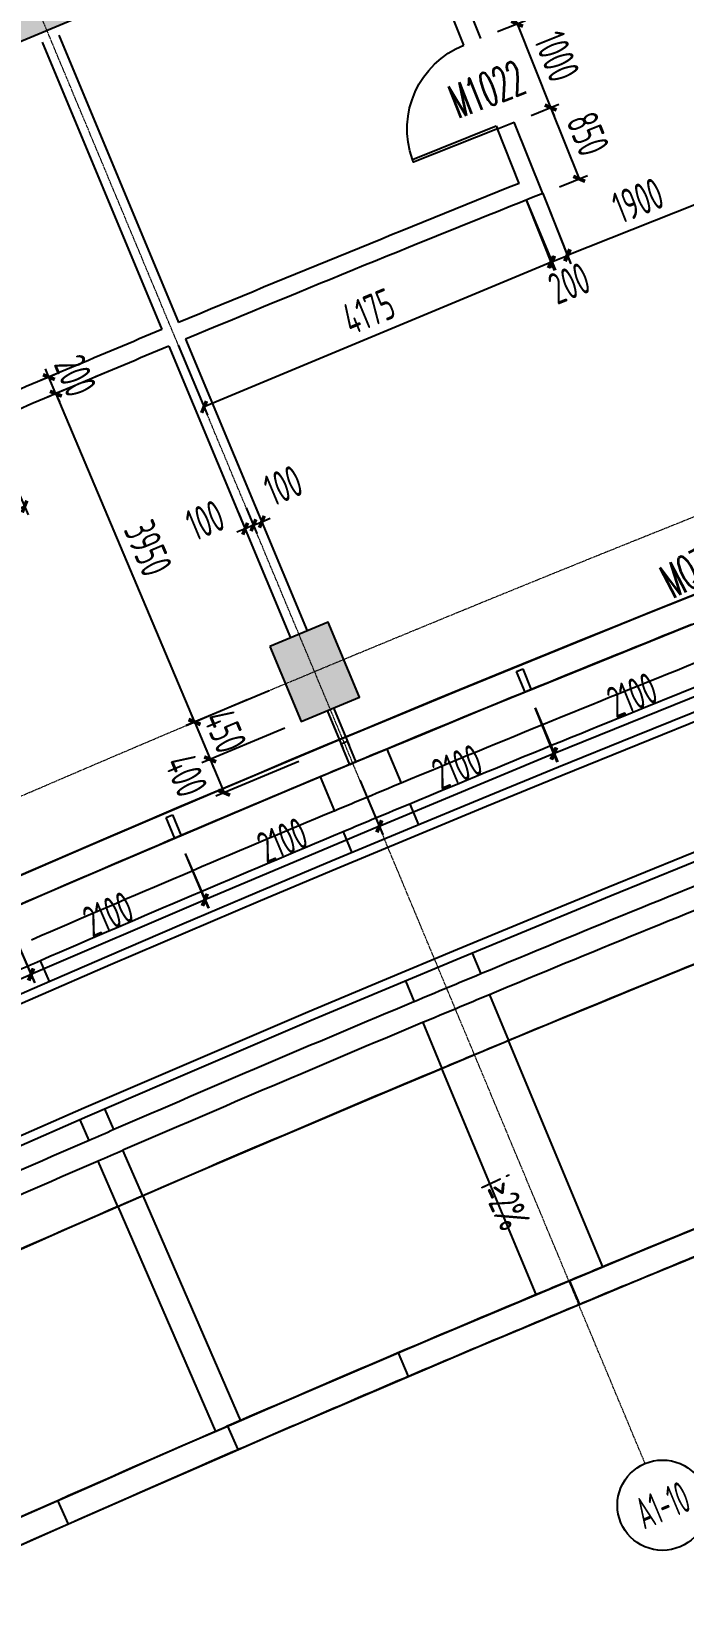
# Model space of a CAD drawing. Header units: millimetres. Extents: x 0 to 12110233, y -6694180 to 0.
# Drawn here: x 11662542 to 11669760, y -6433617 to -6416127 of the extents above; entities that cross this region are included whole.
import ezdxf
from ezdxf.enums import TextEntityAlignment as Align

# ---------------------------------------------------------------- set-up
doc = ezdxf.new("R2010")
doc.units = ezdxf.units.MM
doc.header["$LTSCALE"] = 10
doc.linetypes.add('A1-RG-AXIS-3~4F$0$CENTER', pattern=[50.8, 31.75, -6.35, 6.35, -6.35])
for name, color, linetype in [('A1-RD-3F$0$A-DIMS-1：100', 1, 'Continuous'), ('A1-RD-3F$0$A-GLAZ', 140, 'Continuous'), ('A1-RD-3F$0$A-louban', 5, 'Continuous'), ('A1-RG-AXIS-3~4F$0$A-COLU-HATH', 8, 'Continuous'), ('A1-RG-AXIS-3~4F$0$A-COLUMN', 7, 'Continuous'), ('A1-RG-AXIS-3~4F$0$A-SYMB-NAME', 13, 'Continuous'), ('A1-RG-AXIS-3~4F$0$A2-RG-AXIS-150$0$A-DIMS-100', 1, 'Continuous'), ('A1-RI-F3$0$A-DIMS-1：100', 1, 'Continuous'), ('A1-RI-F3$0$A-DOOR', 32, 'Continuous'), ('A1-RI-F3$0$A-STRS-HRAL', 3, 'Continuous'), ('A1-RI-F3$0$A-SYMB-NAME', 4, 'Continuous'), ('A1-RI-F3$0$A-SYMB-STRS', 1, 'Continuous'), ('A1-RI-F3$0$A-TEXT1', 4, 'Continuous'), ('A1-RI-F3$0$A-WALL', 7, 'Continuous'), ('A1-RI-F3$0$A1-RI-F3$0$A-DETL-PEN1', 245, 'Continuous'), ('A1-RI-F3$0$A1-RI-F3$0$A-DETL-PEN2', 233, 'Continuous'), ('A1-RI-F3$0$Crescent canopy$0$A-DETL-PEN1', 245, 'Continuous'), ('A1-RI-F3$0$Crescent canopy$0$A-DETL-PEN2', 233, 'Continuous'), ('A1-RI-F3$0$N-SYMB-DOOR', 13, 'Continuous'), ('A1-RI-F3$0$N-SYMB-DOOR1', 13, 'Continuous'), ('A1-RI-F3$0$N-SYMB-DOOR2', 13, 'Continuous')]:
    doc.layers.add(name, color=color, linetype=linetype)
doc.layers.add('A1-RG-AXIS-3~4F$0$A-GRID', color=1, linetype='A1-RG-AXIS-3~4F$0$CENTER', lineweight=9)
doc.layers.add('A1-RI-F3$0$A-HOLE', color=2, linetype='Continuous', lineweight=5)
doc.styles.add('A1-RD-3F$0$XD2008', font='xd-hzs.shx', dxfattribs={"width": 0.7, "bigfont": 'xd-hztxt.shx'})
doc.styles.add('A1-RG-AXIS-3~4F$0$A1-RG-AXIS$0$XD2008', font='xd-hzs.shx', dxfattribs={"width": 0.7, "bigfont": 'xd-hztxt.shx'})
doc.styles.add('A1-RG-AXIS-3~4F$0$A2-RG-AXIS-150$0$XD2008', font='romans.shx', dxfattribs={"width": 0.7})
doc.styles.add('A1-RI-F3$0$ECADI', font='gbeitc.shx', dxfattribs={"width": 0.7, "bigfont": 'gbcbig.shx'})
doc.styles.add('A1-RI-F3$0$ECADI-SYM', font='simplex.shx', dxfattribs={"width": 0.7, "bigfont": 'hztxt.shx'})
doc.styles.add('A1-RI-F3$0$XD2008', font='xd-hzs.shx', dxfattribs={"width": 0.7, "bigfont": 'xd-hztxt.shx'})
doc.dimstyles.new('A1-RD-3F$0$XD100$0', dxfattribs={"dimscale": 100, "dimtxt": 3.5, "dimasz": 1, "dimexe": 1, "dimexo": 2, "dimgap": 1, "dimtad": 1, "dimdec": 0, "dimdsep": 46, "dimtxsty": 'A1-RD-3F$0$XD2008', "dimblk1": 'A1-RD-3F$0$_ArchTick', "dimblk2": 'A1-RD-3F$0$_ArchTick', "dimsah": 1, "dimcen": 2.5, "dimclrd": 1, "dimclre": 1, "dimclrt": 4, "dimaunit": 1, "dimadec": 0, "dimazin": 0, "dimtfac": 1, "dimtdec": 0, "dimtix": 1, "dimtmove": 2, "dimatfit": 3, "dimfxl": 0, "dimtolj": 1, "dimtzin": 0, "dimarcsym": 0})
doc.dimstyles.new('A1-RG-AXIS-3~4F$0$A2-RG-AXIS-150$0$XD100', dxfattribs={"dimscale": 100, "dimtxt": 5.5, "dimasz": 1.5, "dimexe": 1, "dimexo": 2, "dimgap": 0.5, "dimtad": 1, "dimdec": 0, "dimdsep": 46, "dimtxsty": 'A1-RG-AXIS-3~4F$0$A2-RG-AXIS-150$0$XD2008', "dimblk": 'A1-RG-AXIS-3~4F$0$A2-RG-AXIS-150$0$_ArchTick', "dimcen": 2.5, "dimclrt": 4, "dimaunit": 1, "dimadec": 3, "dimazin": 0, "dimtfac": 1, "dimtdec": 0, "dimtix": 1, "dimtmove": 0, "dimatfit": 3, "dimfxl": 0, "dimtolj": 1, "dimtzin": 0, "dimarcsym": 0})
doc.dimstyles.new('A1-RI-F3$0$XD100$0', dxfattribs={"dimscale": 100, "dimtxt": 3.5, "dimasz": 2, "dimexe": 1, "dimexo": 2, "dimgap": 1, "dimtad": 1, "dimdec": 0, "dimdsep": 46, "dimtxsty": 'A1-RI-F3$0$XD2008', "dimblk1": 'A1-RI-F3$0$_ArchTick', "dimblk2": 'A1-RI-F3$0$_ArchTick', "dimsah": 1, "dimcen": 2.5, "dimclrd": 1, "dimclre": 1, "dimclrt": 4, "dimaunit": 1, "dimadec": 0, "dimazin": 0, "dimtfac": 1, "dimtdec": 0, "dimtix": 1, "dimtmove": 2, "dimatfit": 3, "dimfxl": 0, "dimtolj": 1, "dimtzin": 0, "dimarcsym": 0})

# ---------------------------------------------------------------- blocks, each defined once
blk = doc.blocks.new('A1-RD-3F$0$_ArchTick')
at = {"color": 0, "linetype": 'ByBlock', "const_width": 0.4}
blk.add_lwpolyline([(-0.5, -0.5), (0.5, 0.5)], dxfattribs=at)
blk = doc.blocks.new('*D626')
at = {"layer": 'A1-RD-3F$0$A-DIMS-1：100', "color": 1, "linetype": 'ByBlock', "lineweight": -2}
for p, q in [((11670063, -6422830), (11670306, -6423431)), ((11670268, -6423338), (11668322, -6424126)), ((11668116, -6423617), (11668359, -6424219))]:
    blk.add_line(p, q, dxfattribs=at)
at = {"layer": 'A1-RD-3F$0$A-DIMS-1：100', "color": 1, "linetype": 'ByBlock', "lineweight": -2, "xscale": 100, "yscale": 100, "zscale": 100}
for p, rotation in [((11670268, -6423338), 22.03060813110911), ((11668322, -6424126), 202.0306081311091)]:
    blk.add_blockref('A1-RD-3F$0$_ArchTick', p, dxfattribs=dict(at, rotation=rotation))
at = {"layer": 'A1-RD-3F$0$A-DIMS-1：100', "color": 4, "linetype": 'ByBlock', "insert": (11669192, -6423477), "char_height": 350, "attachment_point": 5, "rotation": 22.0306, "style": 'A1-RD-3F$0$XD2008'}
blk.add_mtext('\\A1;2100', dxfattribs=at)
blk = doc.blocks.new('*D627')
at = {"layer": 'A1-RD-3F$0$A-DIMS-1：100', "color": 1, "linetype": 'ByBlock', "lineweight": -2}
for p, q in [((11668118, -6423617), (11668368, -6424215)), ((11668329, -6424123), (11666391, -6424931)), ((11666180, -6424425), (11666430, -6425024))]:
    blk.add_line(p, q, dxfattribs=at)
at = {"layer": 'A1-RD-3F$0$A-DIMS-1：100', "color": 1, "linetype": 'ByBlock', "lineweight": -2, "xscale": 100, "yscale": 100, "zscale": 100}
for p, rotation in [((11668329, -6424123), 22.64786815170565), ((11666391, -6424931), 202.6478681517056)]:
    blk.add_blockref('A1-RD-3F$0$_ArchTick', p, dxfattribs=dict(at, rotation=rotation))
at = {"layer": 'A1-RD-3F$0$A-DIMS-1：100', "color": 4, "linetype": 'ByBlock', "insert": (11667254, -6424273), "char_height": 350, "attachment_point": 5, "rotation": 22.6479, "style": 'A1-RD-3F$0$XD2008'}
blk.add_mtext('\\A1;2100', dxfattribs=at)
blk = doc.blocks.new('*D628')
at = {"layer": 'A1-RD-3F$0$A-DIMS-1：100', "color": 1, "linetype": 'ByBlock', "lineweight": -2}
for p, q in [((11666178, -6424418), (11666432, -6425023)), ((11666394, -6424930), (11664459, -6425746)), ((11664243, -6425234), (11664497, -6425838))]:
    blk.add_line(p, q, dxfattribs=at)
at = {"layer": 'A1-RD-3F$0$A-DIMS-1：100', "color": 1, "linetype": 'ByBlock', "lineweight": -2, "xscale": 100, "yscale": 100, "zscale": 100}
for p, rotation in [((11666394, -6424930), 22.85530007704234), ((11664459, -6425746), 202.8553000770423)]:
    blk.add_blockref('A1-RD-3F$0$_ArchTick', p, dxfattribs=dict(at, rotation=rotation))
at = {"layer": 'A1-RD-3F$0$A-DIMS-1：100', "color": 4, "linetype": 'ByBlock', "insert": (11665319, -6425085), "char_height": 350, "attachment_point": 5, "rotation": 22.8553, "style": 'A1-RD-3F$0$XD2008'}
blk.add_mtext('\\A1;2100', dxfattribs=at)
blk = doc.blocks.new('*D629')
at = {"layer": 'A1-RD-3F$0$A-DIMS-1：100', "color": 1, "linetype": 'ByBlock', "lineweight": -2}
for p, q in [((11664244, -6425233), (11664503, -6425836)), ((11664463, -6425744), (11662534, -6426573)), ((11662315, -6426062), (11662574, -6426665))]:
    blk.add_line(p, q, dxfattribs=at)
at = {"layer": 'A1-RD-3F$0$A-DIMS-1：100', "color": 1, "linetype": 'ByBlock', "lineweight": -2, "xscale": 100, "yscale": 100, "zscale": 100}
for p, rotation in [((11664463, -6425744), 23.2646039055425), ((11662534, -6426573), 203.2646039055425)]:
    blk.add_blockref('A1-RD-3F$0$_ArchTick', p, dxfattribs=dict(at, rotation=rotation))
at = {"layer": 'A1-RD-3F$0$A-DIMS-1：100', "color": 4, "linetype": 'ByBlock', "insert": (11663390, -6425906), "char_height": 350, "attachment_point": 5, "rotation": 23.2646, "style": 'A1-RD-3F$0$XD2008'}
blk.add_mtext('\\A1;2100', dxfattribs=at)
blk = doc.blocks.new('*D630')
at = {"layer": 'A1-RD-3F$0$A-DIMS-1：100', "color": 1, "linetype": 'ByBlock', "lineweight": -2}
for p, q in [((11662316, -6426062), (11662579, -6426663)), ((11662539, -6426571), (11660616, -6427414)), ((11660393, -6426905), (11660656, -6427506))]:
    blk.add_line(p, q, dxfattribs=at)
at = {"layer": 'A1-RD-3F$0$A-DIMS-1：100', "color": 1, "linetype": 'ByBlock', "lineweight": -2, "xscale": 100, "yscale": 100, "zscale": 100}
for p, rotation in [((11662539, -6426571), 23.67625480903238), ((11660616, -6427414), 203.6762548090324)]:
    blk.add_blockref('A1-RD-3F$0$_ArchTick', p, dxfattribs=dict(at, rotation=rotation))
at = {"layer": 'A1-RD-3F$0$A-DIMS-1：100', "color": 4, "linetype": 'ByBlock', "insert": (11661467, -6426741), "char_height": 350, "attachment_point": 5, "rotation": 23.6763, "style": 'A1-RD-3F$0$XD2008'}
blk.add_mtext('\\A1;2100', dxfattribs=at)
blk = doc.blocks.new('A1-RD-3F$0$chuangkuang')
at = {"linetype": 'ByBlock'}
for p, q in [((11593433, -6456040), (11593631, -6455887)), ((11593677, -6455946), (11593479, -6456099)), ((11593631, -6455887), (11593677, -6455946)), ((11593479, -6456099), (11593433, -6456040))]:
    blk.add_line(p, q, dxfattribs=at)
blk = doc.blocks.new('A1-RI-F3$0$A-X-D2-60$0$d1000')
at = {"layer": 'A1-RI-F3$0$A-DOOR'}
blk.add_lwpolyline([(1257258, 175907), (1257258, 175942), (1256258, 175942), (1256258, 175907)], close=True, dxfattribs=at)
blk.add_arc((1257258, 175942), 1000, 182.0058, 269.9549, dxfattribs=at)
blk = doc.blocks.new('A1-RI-F3$0$_ArchTick')
at = {"color": 0, "linetype": 'ByBlock', "const_width": 0.4}
blk.add_lwpolyline([(-0.5, -0.5), (0.5, 0.5)], dxfattribs=at)
blk = doc.blocks.new('*D266')
at = {"layer": 'A1-RI-F3$0$A-DIMS-1：100', "color": 1, "linetype": 'ByBlock', "lineweight": -2}
for p, q in [((11665172, -6423429), (11664254, -6423812)), ((11664346, -6423773), (11664308, -6423681)), ((11664346, -6423773), (11664519, -6424188)), ((11665345, -6423844), (11664427, -6424227)), ((11664519, -6424188), (11664558, -6424281))]:
    blk.add_line(p, q, dxfattribs=at)
at = {"layer": 'A1-RI-F3$0$A-DIMS-1：100', "color": 1, "linetype": 'ByBlock', "lineweight": -2, "xscale": 100, "yscale": 100, "zscale": 100}
for p, rotation in [((11664346, -6423773), 292.6478714468427), ((11664519, -6424188), 112.6478714468427)]:
    blk.add_blockref('A1-RI-F3$0$_ArchTick', p, dxfattribs=dict(at, rotation=rotation))
at = {"layer": 'A1-RI-F3$0$A-DIMS-1：100', "color": 4, "linetype": 'ByBlock', "insert": (11664686, -6423875), "char_height": 350, "attachment_point": 5, "rotation": 292.6479, "style": 'A1-RI-F3$0$XD2008'}
blk.add_mtext('\\A1;450', dxfattribs=at)
blk = doc.blocks.new('*D267')
at = {"layer": 'A1-RI-F3$0$A-DIMS-1：100', "color": 1, "linetype": 'ByBlock', "lineweight": -2}
for p, q in [((11665345, -6423844), (11664428, -6424228)), ((11664520, -6424190), (11664674, -6424559)), ((11665500, -6424214), (11664582, -6424598))]:
    blk.add_line(p, q, dxfattribs=at)
at = {"layer": 'A1-RI-F3$0$A-DIMS-1：100', "color": 1, "linetype": 'ByBlock', "lineweight": -2, "xscale": 100, "yscale": 100, "zscale": 100}
for p, rotation in [((11664520, -6424190), 112.7157299540214), ((11664674, -6424559), 292.7157299540214)]:
    blk.add_blockref('A1-RI-F3$0$_ArchTick', p, dxfattribs=dict(at, rotation=rotation))
at = {"layer": 'A1-RI-F3$0$A-DIMS-1：100', "color": 4, "linetype": 'ByBlock', "insert": (11664255, -6424365), "char_height": 350, "attachment_point": 5, "rotation": 292.7157, "style": 'A1-RI-F3$0$XD2008'}
blk.add_mtext('\\A1;400', dxfattribs=at)
blk = doc.blocks.new('*D274')
at = {"layer": 'A1-RI-F3$0$A-DIMS-1：100', "color": 1, "linetype": 'ByBlock', "lineweight": -2}
for p, q in [((11663395, -6419891), (11662719, -6420177)), ((11662811, -6420138), (11664347, -6423777)), ((11664931, -6423531), (11664255, -6423816))]:
    blk.add_line(p, q, dxfattribs=at)
at = {"layer": 'A1-RI-F3$0$A-DIMS-1：100', "color": 1, "linetype": 'ByBlock', "lineweight": -2, "xscale": 100, "yscale": 100, "zscale": 100}
for p, rotation in [((11662811, -6420138), 112.8845345966942), ((11664347, -6423777), 292.8845345966942)]:
    blk.add_blockref('A1-RI-F3$0$_ArchTick', p, dxfattribs=dict(at, rotation=rotation))
at = {"layer": 'A1-RI-F3$0$A-DIMS-1：100', "color": 4, "linetype": 'ByBlock', "insert": (11663833, -6421850), "char_height": 350, "attachment_point": 5, "rotation": 292.8845, "style": 'A1-RI-F3$0$XD2008'}
blk.add_mtext('\\A1;3950', dxfattribs=at)
blk = doc.blocks.new('*D275')
at = {"layer": 'A1-RI-F3$0$A-DIMS-1：100', "color": 1, "linetype": 'ByBlock', "lineweight": -2}
for p, q in [((11663133, -6419785), (11662642, -6419993)), ((11662734, -6419954), (11662695, -6419862)), ((11663210, -6419969), (11662719, -6420177)), ((11662812, -6420138), (11662734, -6419954)), ((11662812, -6420138), (11662850, -6420230))]:
    blk.add_line(p, q, dxfattribs=at)
at = {"layer": 'A1-RI-F3$0$A-DIMS-1：100', "color": 1, "linetype": 'ByBlock', "lineweight": -2, "xscale": 100, "yscale": 100, "zscale": 100}
for p, rotation in [((11662734, -6419954), 292.9230462904589), ((11662812, -6420138), 112.9230462904589)]:
    blk.add_blockref('A1-RI-F3$0$_ArchTick', p, dxfattribs=dict(at, rotation=rotation))
at = {"layer": 'A1-RI-F3$0$A-DIMS-1：100', "color": 4, "linetype": 'ByBlock', "insert": (11663026, -6419939), "char_height": 350, "attachment_point": 5, "rotation": 292.923, "style": 'A1-RI-F3$0$XD2008'}
blk.add_mtext('\\A1;200', dxfattribs=at)
blk = doc.blocks.new('*D302')
at = {"layer": 'A1-RI-F3$0$A-DIMS-1：100', "color": 1, "linetype": 'ByBlock', "lineweight": -2}
for p, q in [((11662141, -6420640), (11662503, -6421480)), ((11662464, -6421388), (11660719, -6422141)), ((11660396, -6421393), (11660759, -6422233))]:
    blk.add_line(p, q, dxfattribs=at)
at = {"layer": 'A1-RI-F3$0$A-DIMS-1：100', "color": 1, "linetype": 'ByBlock', "lineweight": -2, "xscale": 100, "yscale": 100, "zscale": 100}
for p, rotation in [((11662464, -6421388), 23.34085193550621), ((11660719, -6422141), 203.3408519355062)]:
    blk.add_blockref('A1-RI-F3$0$_ArchTick', p, dxfattribs=dict(at, rotation=rotation))
at = {"layer": 'A1-RI-F3$0$A-DIMS-1：100', "color": 4, "linetype": 'ByBlock', "insert": (11661483, -6421512), "char_height": 350, "attachment_point": 5, "rotation": 23.3409, "style": 'A1-RI-F3$0$XD2008'}
blk.add_mtext('\\A1;1900', dxfattribs=at)
blk = doc.blocks.new('*D309')
at = {"layer": 'A1-RI-F3$0$A-DIMS-1：100', "color": 1, "linetype": 'ByBlock', "lineweight": -2}
for p, q in [((11670043, -6417405), (11670277, -6417995)), ((11668474, -6418602), (11670240, -6417902)), ((11668277, -6418105), (11668511, -6418695))]:
    blk.add_line(p, q, dxfattribs=at)
at = {"layer": 'A1-RI-F3$0$A-DIMS-1：100', "color": 1, "linetype": 'ByBlock', "lineweight": -2, "xscale": 100, "yscale": 100, "zscale": 100}
for p, rotation in [((11670240, -6417902), 21.62297107910788), ((11668474, -6418602), 201.6229710791079)]:
    blk.add_blockref('A1-RI-F3$0$_ArchTick', p, dxfattribs=dict(at, rotation=rotation))
at = {"layer": 'A1-RI-F3$0$A-DIMS-1：100', "color": 4, "linetype": 'ByBlock', "insert": (11669256, -6417997), "char_height": 350, "attachment_point": 5, "rotation": 21.623, "style": 'A1-RI-F3$0$XD2008'}
blk.add_mtext('\\A1;1900', dxfattribs=at)
blk = doc.blocks.new('*D310')
at = {"layer": 'A1-RI-F3$0$A-DIMS-1：100', "color": 1, "linetype": 'ByBlock', "lineweight": -2}
for p, q in [((11668017, -6417993), (11668330, -6418774)), ((11668203, -6417919), (11668515, -6418699)), ((11668293, -6418681), (11668478, -6418606))]:
    blk.add_line(p, q, dxfattribs=at)
at = {"layer": 'A1-RI-F3$0$A-DIMS-1：100', "color": 1, "linetype": 'ByBlock', "lineweight": -2, "xscale": 100, "yscale": 100, "zscale": 100}
for p, rotation in [((11668293, -6418681), 201.8251589464894), ((11668478, -6418606), 21.8251589464894)]:
    blk.add_blockref('A1-RI-F3$0$_ArchTick', p, dxfattribs=dict(at, rotation=rotation))
at = {"layer": 'A1-RI-F3$0$A-DIMS-1：100', "color": 4, "linetype": 'ByBlock', "insert": (11668495, -6418915), "char_height": 350, "attachment_point": 5, "rotation": 21.8252, "style": 'A1-RI-F3$0$XD2008'}
blk.add_mtext('\\A1;200', dxfattribs=at)
blk = doc.blocks.new('*D315')
at = {"layer": 'A1-RI-F3$0$A-DIMS-1：100', "color": 1, "linetype": 'ByBlock', "lineweight": -2}
for p, q in [((11665011, -6421365), (11665130, -6421649)), ((11664919, -6421403), (11665038, -6421688)), ((11664999, -6421595), (11665092, -6421557)), ((11665092, -6421557), (11665184, -6421518)), ((11664999, -6421595), (11664907, -6421634))]:
    blk.add_line(p, q, dxfattribs=at)
at = {"layer": 'A1-RI-F3$0$A-DIMS-1：100', "color": 1, "linetype": 'ByBlock', "lineweight": -2, "xscale": 100, "yscale": 100, "zscale": 100}
for p, rotation in [((11664999, -6421595), 22.64786814693418), ((11665092, -6421557), 202.6478681469341)]:
    blk.add_blockref('A1-RI-F3$0$_ArchTick', p, dxfattribs=dict(at, rotation=rotation))
at = {"layer": 'A1-RI-F3$0$A-DIMS-1：100', "color": 4, "linetype": 'ByBlock', "insert": (11665328, -6421155), "char_height": 350, "attachment_point": 5, "rotation": 22.6479, "style": 'A1-RI-F3$0$XD2008'}
blk.add_mtext('\\A1;100', dxfattribs=at)
blk = doc.blocks.new('*D316')
at = {"layer": 'A1-RI-F3$0$A-DIMS-1：100', "color": 1, "linetype": 'ByBlock', "lineweight": -2}
for p, q in [((11664834, -6421459), (11664945, -6421726)), ((11664926, -6421420), (11665038, -6421688)), ((11664999, -6421595), (11665092, -6421557)), ((11664907, -6421634), (11664815, -6421672)), ((11664999, -6421595), (11664907, -6421634))]:
    blk.add_line(p, q, dxfattribs=at)
at = {"layer": 'A1-RI-F3$0$A-DIMS-1：100', "color": 1, "linetype": 'ByBlock', "lineweight": -2, "xscale": 100, "yscale": 100, "zscale": 100}
for p, rotation in [((11664907, -6421634), 22.64786814611665), ((11664999, -6421595), 202.6478681461167)]:
    blk.add_blockref('A1-RI-F3$0$_ArchTick', p, dxfattribs=dict(at, rotation=rotation))
at = {"layer": 'A1-RI-F3$0$A-DIMS-1：100', "color": 4, "linetype": 'ByBlock', "insert": (11664463, -6421540), "char_height": 350, "attachment_point": 5, "rotation": 22.6479, "style": 'A1-RI-F3$0$XD2008'}
blk.add_mtext('\\A1;100', dxfattribs=at)
blk = doc.blocks.new('*D318')
at = {"layer": 'A1-RI-F3$0$A-DIMS-1：100', "color": 1, "linetype": 'ByBlock', "lineweight": -2}
for p, q in [((11670230, -6413093), (11669646, -6413318)), ((11669739, -6413282), (11671015, -6416595)), ((11671507, -6416406), (11670922, -6416631))]:
    blk.add_line(p, q, dxfattribs=at)
at = {"layer": 'A1-RI-F3$0$A-DIMS-1：100', "color": 1, "linetype": 'ByBlock', "lineweight": -2, "xscale": 100, "yscale": 100, "zscale": 100}
for p, rotation in [((11669739, -6413282), 111.0690063712773), ((11671015, -6416595), 291.0690063712773)]:
    blk.add_blockref('A1-RI-F3$0$_ArchTick', p, dxfattribs=dict(at, rotation=rotation))
at = {"layer": 'A1-RI-F3$0$A-DIMS-1：100', "color": 4, "linetype": 'ByBlock', "insert": (11670634, -6414840), "char_height": 350, "attachment_point": 5, "rotation": 291.069, "style": 'A1-RI-F3$0$XD2008'}
blk.add_mtext('\\A1;3550', dxfattribs=at)
blk = doc.blocks.new('*D320')
at = {"layer": 'A1-RI-F3$0$A-DIMS-1：100', "color": 1, "linetype": 'ByBlock', "lineweight": -2}
for p, q in [((11667918, -6416040), (11667881, -6415947)), ((11667701, -6416127), (11668011, -6416003)), ((11667918, -6416040), (11668290, -6416968)), ((11668073, -6417055), (11668382, -6416931)), ((11668290, -6416968), (11668327, -6417061))]:
    blk.add_line(p, q, dxfattribs=at)
at = {"layer": 'A1-RI-F3$0$A-DIMS-1：100', "color": 1, "linetype": 'ByBlock', "lineweight": -2, "xscale": 100, "yscale": 100, "zscale": 100}
for p, rotation in [((11667918, -6416040), 291.8251589461732), ((11668290, -6416968), 111.8251589461732)]:
    blk.add_blockref('A1-RI-F3$0$_ArchTick', p, dxfattribs=dict(at, rotation=rotation))
at = {"layer": 'A1-RI-F3$0$A-DIMS-1：100', "color": 4, "linetype": 'ByBlock', "insert": (11668359, -6416402), "char_height": 350, "attachment_point": 5, "rotation": 291.8252, "style": 'A1-RI-F3$0$XD2008'}
blk.add_mtext('\\A1;1000', dxfattribs=at)
blk = doc.blocks.new('*D321')
at = {"layer": 'A1-RI-F3$0$A-DIMS-1：100', "color": 1, "linetype": 'ByBlock', "lineweight": -2}
for p, q in [((11668073, -6417055), (11668382, -6416931)), ((11668290, -6416968), (11668606, -6417758)), ((11668389, -6417845), (11668699, -6417721))]:
    blk.add_line(p, q, dxfattribs=at)
at = {"layer": 'A1-RI-F3$0$A-DIMS-1：100', "color": 1, "linetype": 'ByBlock', "lineweight": -2, "xscale": 100, "yscale": 100, "zscale": 100}
for p, rotation in [((11668290, -6416968), 111.8251589459912), ((11668606, -6417758), 291.8251589459912)]:
    blk.add_blockref('A1-RI-F3$0$_ArchTick', p, dxfattribs=dict(at, rotation=rotation))
at = {"layer": 'A1-RI-F3$0$A-DIMS-1：100', "color": 4, "linetype": 'ByBlock', "insert": (11668703, -6417261), "char_height": 350, "attachment_point": 5, "rotation": 291.8252, "style": 'A1-RI-F3$0$XD2008'}
blk.add_mtext('\\A1;850', dxfattribs=at)
blk = doc.blocks.new('*D322')
at = {"layer": 'A1-RI-F3$0$A-DIMS-1：100', "color": 1, "linetype": 'ByBlock', "lineweight": -2}
for p, q in [((11668020, -6417992), (11668344, -6418769)), ((11668306, -6418677), (11664452, -6420285)), ((11664167, -6419600), (11664491, -6420377))]:
    blk.add_line(p, q, dxfattribs=at)
at = {"layer": 'A1-RI-F3$0$A-DIMS-1：100', "color": 1, "linetype": 'ByBlock', "lineweight": -2, "xscale": 100, "yscale": 100, "zscale": 100}
for p, rotation in [((11668306, -6418677), 22.64786815172411), ((11664452, -6420285), 202.6478681517241)]:
    blk.add_blockref('A1-RI-F3$0$_ArchTick', p, dxfattribs=dict(at, rotation=rotation))
at = {"layer": 'A1-RI-F3$0$A-DIMS-1：100', "color": 4, "linetype": 'ByBlock', "insert": (11666273, -6419227), "char_height": 350, "attachment_point": 5, "rotation": 22.6479, "style": 'A1-RI-F3$0$XD2008'}
blk.add_mtext('\\A1;4175', dxfattribs=at)
blk = doc.blocks.new('A1-RI-F3$0$mc')
at = {"layer": 'A1-RI-F3$0$N-SYMB-DOOR', "style": 'A1-RI-F3$0$ECADI-SYM', "width": 0.7}
for tag, p in [('门窗主编号1', (56, -311)), ('门窗主编号2', (668, -311))]:
    blk.add_attdef(tag, p, '', height=180, dxfattribs=at)
at = {"layer": 'A1-RI-F3$0$N-SYMB-DOOR', "style": 'A1-RI-F3$0$ECADI-SYM', "width": 0.7, "flags": 1}
for tag, p in [('洞口尺寸(宽X高)', (56, -717)), ('备注', (57, -921))]:
    blk.add_attdef(tag, p, '', height=180, dxfattribs=at)
at = {"layer": 'A1-RI-F3$0$N-SYMB-DOOR1', "style": 'A1-RI-F3$0$ECADI-SYM', "width": 0.7}
blk.add_attdef('门窗辅编号1', (56, -516), '', height=180, dxfattribs=at)
at = {"layer": 'A1-RI-F3$0$N-SYMB-DOOR2', "style": 'A1-RI-F3$0$ECADI-SYM', "width": 0.7}
blk.add_attdef('门窗辅编号2', (312, -516), '', height=180, dxfattribs=at)
blk = doc.blocks.new('A1-RG-AXIS-3~4F$0$A2-RG-AXIS-150$0$_ArchTick')
at = {"color": 0, "linetype": 'ByBlock', "const_width": 0.4}
blk.add_lwpolyline([(-0.5, -0.5), (0.5, 0.5)], dxfattribs=at)
blk = doc.blocks.new('*D711')
at = {"layer": 'A1-RG-AXIS-3~4F$0$A2-RG-AXIS-150$0$A-DIMS-100', "color": 0, "lineweight": -2, "ltscale": 3}
for p, q in [((11670910, -6387267), (11670916, -6387284)), ((11580897, -6435951), (11580908, -6435965))]:
    blk.add_line(p, q, dxfattribs=at)
blk.add_arc((11778732, -6694179), 325182, 109.35703, 127.45663, dxfattribs=at)
at = {"layer": 'A1-RG-AXIS-3~4F$0$A2-RG-AXIS-150$0$A-DIMS-100', "color": 0, "lineweight": -2, "ltscale": 3, "xscale": 150, "yscale": 150, "zscale": 150}
for p, rotation in [((11670949, -6387378), 19.35703132825471), ((11580969, -6436044), 217.4566338573137)]:
    blk.add_blockref('A1-RG-AXIS-3~4F$0$A2-RG-AXIS-150$0$_ArchTick', p, dxfattribs=dict(at, rotation=rotation))
at = {"layer": 'A1-RG-AXIS-3~4F$0$A2-RG-AXIS-150$0$A-DIMS-100', "color": 4, "ltscale": 3, "insert": (11623903, -6407911), "char_height": 375, "attachment_point": 5, "rotation": 28.4068, "style": 'A1-RG-AXIS-3~4F$0$A2-RG-AXIS-150$0$XD2008'}
blk.add_mtext('\\A1;18°5\'59"', dxfattribs=at)
blk = doc.blocks.new('A1-RG-AXIS-3~4F$0$colu')
at = {"layer": 'A1-RG-AXIS-3~4F$0$A-COLU-HATH', "linetype": 'ByBlock'}
h = blk.add_hatch(color=256, dxfattribs=at)
h.paths.add_polyline_path([(11645506, -6407138), (11645842, -6407864), (11645388, -6408074), (11645053, -6407348)])
h.paths.add_polyline_path([(11672567, -6404095), (11672841, -6404846), (11673311, -6404675), (11673037, -6403924)])
h.paths.add_polyline_path([(11669749, -6396288), (11670092, -6397229), (11670562, -6397058), (11670219, -6396117)])
h.paths.add_polyline_path([(11648218, -6414201), (11648554, -6414927), (11649008, -6414718), (11648672, -6413991)])
h.paths.add_polyline_path([(11630302, -6423285), (11630693, -6423983), (11631129, -6423739), (11630739, -6423040)])
h.paths.add_polyline_path([(11626248, -6416039), (11626639, -6416737), (11627075, -6416493), (11626684, -6415795)])
h.paths.add_polyline_path([(11604911, -6438704), (11605417, -6439448), (11605996, -6439055), (11605490, -6438311)])
h.paths.add_polyline_path([(11612319, -6433818), (11612802, -6434577), (11613393, -6434200), (11612909, -6433442)])
h.paths.add_polyline_path([(11678236, -6409178), (11678568, -6410121), (11679228, -6409889), (11678897, -6408946)])
h.paths.add_polyline_path([(11591264, -6433839), (11591159, -6433557), (11590222, -6433908), (11590400, -6434382)])
h.paths.add_polyline_path([(11582706, -6437301), (11582516, -6436795), (11581580, -6437146), (11581700, -6437471)])
h.paths.add_polyline_path([(11606395, -6455924), (11606921, -6456654), (11607489, -6456244), (11606962, -6455514)])
h.paths.add_polyline_path([(11613307, -6451074), (11613812, -6451818), (11614392, -6451425), (11613886, -6450680)])
h.paths.add_polyline_path([(11620356, -6446424), (11620839, -6447183), (11621430, -6446806), (11620946, -6446047)])
h.paths.add_polyline_path([(11627535, -6441978), (11627997, -6442751), (11628598, -6442392), (11628136, -6441619)])
h.paths.add_polyline_path([(11634839, -6437741), (11635279, -6438526), (11635889, -6438184), (11635450, -6437399)])
h.paths.add_polyline_path([(11642262, -6433715), (11642678, -6434512), (11643299, -6434188), (11642882, -6433391)])
h.paths.add_polyline_path([(11657439, -6426310), (11657809, -6427131), (11658447, -6426843), (11658077, -6426022)])
h.paths.add_polyline_path([(11665180, -6422938), (11665527, -6423769), (11666173, -6423499), (11665826, -6422668)])
h.paths.add_polyline_path([(11673015, -6419789), (11673338, -6420629), (11673991, -6420379), (11673669, -6419538)])
h.paths.add_polyline_path([(11675949, -6402668), (11676281, -6403611), (11676941, -6403379), (11676610, -6402436)])
h.paths.add_polyline_path([(11632163, -6412872), (11631542, -6413196), (11632283, -6414615), (11632904, -6414290)])
h.paths.add_polyline_path([(11648553, -6404923), (11647915, -6405211), (11648573, -6406669), (11649211, -6406381)])
h.paths.add_polyline_path([(11590472, -6449024), (11591080, -6449817), (11591635, -6449392), (11591027, -6448598)])
h.paths.add_polyline_path([(11601626, -6449315), (11602153, -6450044), (11602720, -6449635), (11602194, -6448905)])
h.paths.add_polyline_path([(11597647, -6443800), (11598174, -6444530), (11598741, -6444120), (11598215, -6443391)])
h.paths.add_polyline_path([(11600306, -6431919), (11600812, -6432664), (11601391, -6432270), (11600885, -6431526)])
h.paths.add_polyline_path([(11615974, -6439552), (11616458, -6440311), (11617048, -6439934), (11616564, -6439175)])
h.paths.add_polyline_path([(11615655, -6422109), (11616117, -6422881), (11616718, -6422522), (11616256, -6421750)])
h.paths.add_polyline_path([(11619863, -6429147), (11620325, -6429919), (11620926, -6429560), (11620464, -6428788)])
h.paths.add_polyline_path([(11630859, -6430629), (11631299, -6431414), (11631910, -6431072), (11631470, -6430287)])
h.paths.add_polyline_path([(11627539, -6424694), (11627978, -6425480), (11628589, -6425138), (11628150, -6424353)])
h.paths.add_polyline_path([(11638488, -6426491), (11638905, -6427289), (11639525, -6426965), (11639108, -6426167)])
h.paths.add_polyline_path([(11646232, -6422575), (11646626, -6423384), (11647255, -6423078), (11646862, -6422268)])
h.paths.add_polyline_path([(11654086, -6418882), (11654456, -6419702), (11655094, -6419414), (11654724, -6418594)])
h.paths.add_polyline_path([(11659423, -6409141), (11659770, -6409971), (11660416, -6409702), (11660069, -6408871)])
h.paths.add_polyline_path([(11662042, -6415416), (11662388, -6416247), (11663034, -6415977), (11662688, -6415147)])
h.paths.add_polyline_path([(11670094, -6412181), (11670417, -6413021), (11671070, -6412770), (11670748, -6411930)])
edge = h.paths.add_edge_path()
edge.add_arc((11595249, -6454684), 425, 0, 360)
h.paths.add_polyline_path([(11585545, -6442594), (11586154, -6443388), (11586709, -6442962), (11586101, -6442168)])
h.paths.add_polyline_path([(11592849, -6437150), (11593376, -6437880), (11593943, -6437471), (11593417, -6436741)])
h.paths.add_polyline_path([(11608730, -6444330), (11609235, -6445075), (11609815, -6444682), (11609309, -6443937)])
h.paths.add_polyline_path([(11607910, -6426904), (11608394, -6427663), (11608984, -6427286), (11608500, -6426527)])
h.paths.add_polyline_path([(11623353, -6434983), (11623815, -6435756), (11624415, -6435396), (11623953, -6434624)])
h.paths.add_polyline_path([(11623535, -6417538), (11623974, -6418324), (11624585, -6417982), (11624146, -6417197)])
h.paths.add_polyline_path([(11635339, -6420464), (11635756, -6421262), (11636376, -6420938), (11635960, -6420140)])
h.paths.add_polyline_path([(11643258, -6416460), (11643651, -6417269), (11644281, -6416963), (11643887, -6416153)])
h.paths.add_polyline_path([(11651288, -6412684), (11651658, -6413504), (11652296, -6413216), (11651926, -6412396)])
h.paths.add_polyline_path([(11656266, -6401573), (11656651, -6402496), (11657297, -6402226), (11656912, -6401304)])
h.paths.add_polyline_path([(11664718, -6398177), (11665077, -6399111), (11665730, -6398860), (11665372, -6397926)])
h.paths.add_polyline_path([(11667657, -6405832), (11667980, -6406673), (11668633, -6406422), (11668311, -6405582)])
h.paths.add_polyline_path([(11673265, -6395025), (11673596, -6395969), (11674256, -6395737), (11673925, -6394793)])
edge = h.paths.add_edge_path()
edge.add_arc((11681417, -6417175), 425, 0, 360)
edge = h.paths.add_edge_path()
edge.add_arc((11600176, -6461115), 425, 0, 360)
edge = h.paths.add_edge_path()
edge.add_arc((11640554, -6410101), 425, 0, 360)
at = {"layer": 'A1-RG-AXIS-3~4F$0$A-COLUMN'}
for points in [[(11662042, -6415416), (11662388, -6416247), (11663034, -6415977), (11662688, -6415147)], [(11665180, -6422938), (11665527, -6423769), (11666173, -6423499), (11665826, -6422668)]]:
    blk.add_lwpolyline(points, close=True, dxfattribs=at)
blk = doc.blocks.new('A1-RG-AXIS-3~4F$0$A1zhouhao')
at = {"color": 13}
blk.add_circle((11937809, -6402822), 500, dxfattribs=at)
at = {"style": 'A1-RG-AXIS-3~4F$0$A1-RG-AXIS$0$XD2008', "width": 0.7}
blk.add_attdef('GRID', text='', height=500, dxfattribs=at).set_placement((11937809, -6402822), align=Align.MIDDLE)
blk = doc.blocks.new('A1-RI-F3$0$A1RUODIANJIAN')
at = {"layer": 'A1-RI-F3$0$A-SYMB-NAME', "linetype": 'ByBlock', "style": 'A1-RI-F3$0$XD2008', "width": 0.7}
blk.add_attdef('A1RUODIANJIAN', (11587156, -6438427), '', height=350, dxfattribs=at)
blk = doc.blocks.new('A1-RI-F3$0$A1-RI-F3$0$CRESCENT')
at = {"layer": 'A1-RI-F3$0$A1-RI-F3$0$A-DETL-PEN1'}
for radius, start, end in [(291580, 107.79006, 130.53329), (291480, 107.79008, 130.53322), (290140, 107.79045, 130.53224), (290040, 107.79047, 130.53216)]:
    blk.add_arc((761388, 423551), radius, start, end, dxfattribs=at)
at = {"layer": 'A1-RI-F3$0$A1-RI-F3$0$A-DETL-PEN2'}
for p, q in [((649129, 693641), (649287, 693263)), ((648391, 693333), (648549, 692955)), ((649384, 693032), (649480, 692801)), ((648645, 692724), (648742, 692493)), ((645395, 691067), (645296, 691297)), ((650073, 691380), (650169, 691150)), ((649335, 691072), (649431, 690842)), ((650265, 690919), (650477, 690411)), ((649527, 690611), (649739, 690103)), ((651523, 687906), (650477, 690411)), ((650784, 687598), (649739, 690103)), ((646108, 689425), (646009, 689655)), ((645833, 689306), (645734, 689535)), ((646427, 688692), (646208, 689196)), ((646152, 688572), (645933, 689077)), ((646427, 688692), (647508, 686201)), ((646152, 688572), (647233, 686082)), ((651153, 687752), (651263, 687489)), ((649371, 686691), (649259, 686953)), ((647484, 685880), (647371, 686141)), ((645603, 685055), (645488, 685316))]:
    blk.add_line(p, q, dxfattribs=at)
for centre, radius, start, end in [((761380, 423550), 288986, 105.8232, 130.74813), ((761380, 423550), 286271, 105.7964, 131.29161), ((761380, 423550), 285986, 105.79356, 131.34926), ((761389, 423547), 292495, 111.85437, 112.56933), ((761389, 423547), 292085, 111.85441, 112.56922), ((761389, 423547), 291835, 111.85444, 112.56915), ((761385, 423558), 292483, 112.56933, 112.72605), ((761380, 423568), 292472, 112.72605, 113.44122), ((761385, 423558), 292073, 112.56922, 112.72616), ((761385, 423558), 291823, 112.56916, 112.72623), ((761380, 423568), 292062, 112.72616, 113.44118), ((761380, 423568), 291812, 112.72622, 113.44115), ((761389, 423547), 289795, 111.85465, 112.5686), ((761389, 423547), 289545, 111.85467, 112.56853), ((761377, 423577), 291802, 113.44115, 113.50006), ((761385, 423558), 289783, 112.5686, 112.72678), ((761385, 423558), 289533, 112.56853, 112.72685), ((761380, 423568), 289772, 112.72678, 113.44094), ((761380, 423568), 289522, 112.72684, 113.44092), ((761383, 423564), 289777, 113.50028, 114.21412), ((761377, 423577), 289762, 113.44095, 113.50027), ((761377, 423577), 289512, 113.44092, 113.50029), ((761383, 423564), 289527, 113.5003, 114.21405)]:
    blk.add_arc(centre, radius, start, end, dxfattribs=at)
blk = doc.blocks.new('A1-RI-F3$0$Crescent canopy$0$CRESCENT')
at = {"layer": 'A1-RI-F3$0$Crescent canopy$0$A-DETL-PEN1'}
for radius, start, end in [(291580, 107.79006, 130.53329), (291480, 107.79008, 130.53322), (290140, 107.79045, 130.53224), (290040, 107.79047, 130.53216)]:
    blk.add_arc((761388, 423551), radius, start, end, dxfattribs=at)
at = {"layer": 'A1-RI-F3$0$Crescent canopy$0$A-DETL-PEN2'}
for p, q in [((649129, 693641), (649287, 693263)), ((648391, 693333), (648549, 692955)), ((649384, 693032), (649480, 692801)), ((648645, 692724), (648742, 692493)), ((645395, 691067), (645296, 691297)), ((650073, 691380), (650169, 691150)), ((649335, 691072), (649431, 690842)), ((650265, 690919), (650477, 690411)), ((649527, 690611), (649739, 690103)), ((651523, 687906), (650477, 690411)), ((650784, 687598), (649739, 690103)), ((646108, 689425), (646009, 689655)), ((645833, 689306), (645734, 689535)), ((646427, 688692), (646208, 689196)), ((646152, 688572), (645933, 689077)), ((646427, 688692), (647508, 686201)), ((646152, 688572), (647233, 686082)), ((651153, 687752), (651263, 687489)), ((649371, 686691), (649259, 686953)), ((647484, 685880), (647371, 686141)), ((645603, 685055), (645488, 685316))]:
    blk.add_line(p, q, dxfattribs=at)
for centre, radius, start, end in [((761389, 423547), 292495, 111.85437, 112.56933), ((761389, 423547), 292085, 111.85441, 112.56922), ((761389, 423547), 291835, 111.85444, 112.56915), ((761385, 423558), 292483, 112.56933, 112.72605), ((761380, 423568), 292472, 112.72605, 113.44122), ((761385, 423558), 292073, 112.56922, 112.72616), ((761385, 423558), 291823, 112.56916, 112.72623), ((761380, 423568), 292062, 112.72616, 113.44118), ((761380, 423568), 291812, 112.72622, 113.44115), ((761389, 423547), 289795, 111.85465, 112.5686), ((761389, 423547), 289545, 111.85467, 112.56853), ((761389, 423547), 288995, 111.85473, 112.56838), ((761377, 423577), 291802, 113.44115, 113.50006), ((761385, 423558), 289783, 112.5686, 112.72678), ((761385, 423558), 289533, 112.56853, 112.72685), ((761380, 423568), 289772, 112.72678, 113.44094), ((761380, 423568), 289522, 112.72684, 113.44092), ((761385, 423558), 288983, 112.56838, 112.727), ((761380, 423568), 288972, 112.72699, 113.44086), ((761383, 423564), 289777, 113.50028, 114.21412), ((761377, 423577), 289762, 113.44095, 113.50027), ((761377, 423577), 289512, 113.44092, 113.50029), ((761374, 423583), 286241, 111.85494, 112.56765), ((761383, 423564), 289527, 113.5003, 114.21405), ((761377, 423577), 288962, 113.44086, 113.50035), ((761383, 423564), 288977, 113.50036, 114.2139), ((761377, 423578), 285961, 112.23636, 112.64771), ((761385, 423558), 286268, 112.56763, 112.72775), ((761383, 423562), 286264, 112.72778, 113.4406), ((761381, 423568), 285972, 112.64771, 113.05921), ((761386, 423557), 285984, 113.05921, 113.47061), ((761377, 423577), 286248, 113.44058, 113.50063), ((761393, 423539), 286289, 113.50064, 114.21308), ((761391, 423544), 285998, 113.47061, 113.882), ((761395, 423535), 286008, 113.882, 114.29313)]:
    blk.add_arc(centre, radius, start, end, dxfattribs=at)
blk = doc.blocks.new('A1-RD-3F')
at = {"layer": 'A1-RD-3F$0$A-GLAZ', "ltscale": 0.25}
for radius, start, end in [(292800, 108.984813, 114.488967), (292500, 108.926088, 127.887577)]:
    blk.add_arc((11778731.9, -6694178.6), radius, start, end, dxfattribs=at)
at = {"layer": 'A1-RD-3F$0$A-louban'}
blk.add_lwpolyline([(11599156.3, -6462911.6, -0.0824084), (11683479, -6417305.5), (11680005, -6407185.2, 0.0013406), (11678467.4, -6407718.7)], format="xyb", dxfattribs=at)
blk.add_lwpolyline([(11669520.9, -6410687.2), (11668553.2, -6408166.6, 0.0137889), (11652954.6, -6414674.9), (11654065.4, -6417135.8, -0.0137838)], format="xyb", close=True, dxfattribs=at)
at = {"linetype": 'ByBlock'}
for p, rotation in [((2326910.6, -15848523.3), 74.36854673876263), ((2392872.3, -15916141.4), 74.77987216667222), ((2459323.4, -15983289.6), 75.19123170991034)]:
    blk.add_blockref('A1-RD-3F$0$chuangkuang', p, dxfattribs=dict(at, rotation=rotation))
at = {"layer": 'A1-RD-3F$0$A-DIMS-1：100', "color": 3, "linetype": 'ByBlock'}
for p1, p2, distance, picture, middle in [((11669987.6, -6422644.2), (11668041, -6423432), 748.6, '*D626', (11669191.9, -6423477.1)), ((11668041, -6423432), (11666102.9, -6424240.6), 748.5, '*D627', (11667254.3, -6424273.3)), ((11666100, -6424233.6), (11664164.8, -6425049.2), 756.1, '*D628', (11665319.3, -6425084.8)), ((11664164.8, -6425049.2), (11662235.6, -6425878.7), 756.1, '*D629', (11663390.2, -6425906)), ((11662235.6, -6425878.7), (11660312.3, -6426722), 756.1, '*D630', (11661467.2, -6426740.9))]:
    dim = blk.add_aligned_dim(p1=p1, p2=p2, distance=distance, dimstyle='A1-RD-3F$0$XD100$0', override={"dimasz": 1}, dxfattribs=at)
    dim.commit()
    dim.dimension.update_dxf_attribs({"geometry": picture, "text_midpoint": middle})
blk = doc.blocks.new('A1-RG-AXIS-3~4F')
at = {"layer": 'A1-RG-AXIS-3~4F$0$A-GRID', "linetype": 'A1-RG-AXIS-3~4F$0$CENTER', "ltscale": 0.05}
blk.add_lwpolyline([(11682866.1, -6392336.6, 0.1037295), (11569674.9, -6456283.6, 0.1037295)], format="xyb", dxfattribs=at)
blk.add_lwpolyline([(11669336.1, -6431989.7), (11653315.8, -6393593.7)], dxfattribs=at)
at = {"layer": 'A1-RG-AXIS-3~4F$0$A-GRID', "ltscale": 0.05}
for points in [[(11690526.5, -6414141.6, 0.1045271), (11584753.6, -6473784.9, 0.1045271)], [(11691982.6, -6418505.7, 0.1046376), (11587756.3, -6477270.1)]]:
    blk.add_lwpolyline(points, format="xyb", dxfattribs=at)
at = {"layer": 'A1-RG-AXIS-3~4F$0$A-GRID', "linetype": 'A1-RG-AXIS-3~4F$0$CENTER', "ltscale": 0.05}
blk.add_arc((11778731.9, -6694178.6), 308600, 107.574373, 131.323037, dxfattribs=at)
at = {"layer": 'A1-RG-AXIS-3~4F$0$A-GRID', "ltscale": 0.05}
blk.add_arc((11778731.9, -6694178.6), 301700, 107.53359, 131.336201, dxfattribs=at)
at = {"layer": 'A1-RG-AXIS-3~4F$0$A-COLU-HATH', "linetype": 'ByBlock'}
blk.add_blockref('A1-RG-AXIS-3~4F$0$colu', (0, 0), dxfattribs=at)
at = {"layer": 'A1-RG-AXIS-3~4F$0$A-SYMB-NAME', "linetype": 'ByBlock'}
ref = blk.add_blockref('A1-RG-AXIS-3~4F$0$A1zhouhao', (-1813254.4, -5120208.6), dxfattribs=dict(at, rotation=22.64786815832244))
ref.add_attrib('GRID', 'A1-10', dxfattribs={"layer": '0', "color": 4, "height": 350, "rotation": 22.64787, "style": 'A1-RG-AXIS-3~4F$0$A1-RG-AXIS$0$XD2008', "width": 0.6}).set_placement((11669528.6, -6432451.1), align=Align.MIDDLE)
at = {"layer": 'A1-RG-AXIS-3~4F$0$A2-RG-AXIS-150$0$A-DIMS-100', "ltscale": 3}
dim = blk.add_angular_dim_3p(base=(11639299.9, -6400406.2), center=(11778731.9, -6694178.6), p1=(11670976.3, -6387456), p2=(11581018.9, -6436109.7), dimstyle='A1-RG-AXIS-3~4F$0$A2-RG-AXIS-150$0$XD100', override={"dimtxt": 3.75, "dimadec": 4}, dxfattribs=at)
dim.commit()
dim.dimension.update_dxf_attribs({"geometry": '*D711', "text_midpoint": (11623903.2, -6407910.6)})
blk = doc.blocks.new('A1-RI-F3')
at = {"layer": 'A1-RI-F3$0$A-HOLE'}
blk.add_lwpolyline([(11654065.4, -6417135.8, -0.0137838), (11669520.9, -6410687.2), (11668553.2, -6408166.6, 0.0137889), (11652954.6, -6414674.9)], format="xyb", close=True, dxfattribs=at)
at = {"layer": 'A1-RI-F3$0$A-STRS-HRAL', "ltscale": 0.25}
for radius, start, end in [(303800, 111.068459, 114.227275), (303650, 111.040188, 114.255546), (303700, 111.049614, 114.24612)]:
    blk.add_arc((11778731.9, -6694178.6), radius, start, end, dxfattribs=at)
at = {"layer": 'A1-RI-F3$0$A-SYMB-STRS'}
blk.add_lwpolyline([(11667792.2, -6429710.3, 0, 0, 0), (11667196.6, -6428303.6, 80, 0, 0), (11667079.6, -6428027.3, 0, 0, 0)], format="xyseb", dxfattribs=at)
at = {"layer": 'A1-RI-F3$0$A-WALL'}
for p, q in [((11667329.4, -6416275.8), (11666362.8, -6413862.2)), ((11667515.1, -6416201.5), (11666548.5, -6413787.8)), ((11662657.6, -6416243), (11663986.1, -6419427)), ((11662842.2, -6416166), (11664170.7, -6419350)), ((11668203, -6417919.1), (11667886.9, -6417129.8)), ((11667942.9, -6417807.7), (11667701.2, -6417204.1)), ((11664063.1, -6419611.6), (11665410.8, -6422841.7)), ((11664247.7, -6419534.6), (11665595.4, -6422764.7))]:
    blk.add_line(p, q, dxfattribs=at)
at = {"layer": 'A1-RI-F3$0$A-WALL', "linetype": 'ByBlock'}
for p, q in [((11667701.2, -6417204.1), (11667886.9, -6417129.8)), ((11665815.1, -6423648.2), (11665988.4, -6424063.5)), ((11665884.3, -6423619.3), (11666057.6, -6424034.6))]:
    blk.add_line(p, q, dxfattribs=at)
at = {"layer": 'A1-RI-F3$0$A-WALL'}
for radius, start, end in [(297750, 111.844402, 112.628625), (297550, 111.805903, 112.628612), (297750, 112.667111, 113.085716), (297550, 112.667124, 113.085457)]:
    blk.add_arc((11778731.9, -6694178.6), radius, start, end, dxfattribs=at)
for name, p in [('A1-RG-AXIS-3~4F', (0, 0)), ('A1-RI-F3$0$Crescent canopy$0$CRESCENT', (11017346, -7117715.9))]:
    blk.add_blockref(name, p)
at = {"color": 3, "linetype": 'ByBlock'}
blk.add_blockref('A1-RD-3F', (0, 0), dxfattribs=at)
at = {"layer": 'A1-RI-F3$0$A-DOOR', "xscale": -1, "rotation": 201.7366747402409}
blk.add_blockref('A1-RI-F3$0$A-X-D2-60$0$d1000', (10434680.8, -6719387.5), dxfattribs=at)
at = {"layer": 'A1-RI-F3$0$A-SYMB-NAME', "linetype": 'ByBlock'}
ref = blk.add_blockref('A1-RI-F3$0$A1RUODIANJIAN', (22401413.2, -14208164.9), dxfattribs=dict(at, xscale=-1, rotation=295.0105903542157))
ref.add_attrib('A1RUODIANJIAN', 'i≥2%', (11667504.3, -6428907.7), dxfattribs={"linetype": 'ByBlock', "height": 350, "rotation": 295.01059, "style": 'A1-RI-F3$0$XD2008', "width": 0.7})
at = {"layer": 'A1-RI-F3$0$Crescent canopy$0$A-DETL-PEN2'}
blk.add_blockref('A1-RI-F3$0$A1-RI-F3$0$CRESCENT', (11017346, -7117715.9), dxfattribs=at)
at = {"layer": 'A1-RI-F3$0$N-SYMB-DOOR'}
ref = blk.add_blockref('A1-RI-F3$0$mc', (11667960.5, -6416319.1), dxfattribs=dict(at, xscale=-1.499999998887046, yscale=1.499999999068677, rotation=21.49795435926912))
ref.add_attrib('门窗主编号1', 'M1022', (11667264.7, -6417095), dxfattribs={"height": 375, "rotation": 21.49795, "style": 'A1-RI-F3$0$ECADI-SYM', "width": 0.5})
ref = blk.add_blockref('A1-RI-F3$0$mc', (11669354.7, -6422032.8), dxfattribs=dict(at, xscale=1.499999999156396, yscale=1.499999999156396, rotation=27.15055400611745))
ref.add_attrib('门窗主编号1', 'MQ7', (11669642.1, -6422410.1), dxfattribs={"height": 375, "rotation": 27.15055, "style": 'A1-RI-F3$0$ECADI-SYM', "width": 0.5})
at = {"layer": 'A1-RI-F3$0$A-TEXT1', "style": 'A1-RI-F3$0$ECADI', "width": 0.7}
for tag, p in [('（-0.050）', (11743140.2, -6434229.8)), ('（结构标高）', (11749919, -6434229.8))]:
    blk.add_attdef(tag, p, '', height=321.4, dxfattribs=at)
at = {"layer": 'A1-RI-F3$0$A-DIMS-1：100', "linetype": 'ByBlock'}
for p1, p2, distance, picture, middle in [((11670416.9, -6413020.9), (11671693.2, -6416333.8), -726.2, '*D318', (11670634, -6414839.6)), ((11667515.1, -6416201.5), (11667886.9, -6417129.8), 433.9, '*D320', (11668359, -6416402.1)), ((11667886.9, -6417129.8), (11668203, -6417919.1), 433.9, '*D321', (11668703, -6417260.9)), ((11668203, -6417919.1), (11669969.3, -6417218.9), -735.1, '*D309', (11669255.7, -6417996.7)), ((11667942.9, -6417807.7), (11664089.7, -6419415.5), 941.7, '*D322', (11666273, -6419226.9)), ((11663394.6, -6419891.4), (11663316.7, -6419707.3), 633.1, '*D275', (11663025.9, -6419938.8)), ((11663578.9, -6419813.7), (11665114.9, -6423452.8), -833.1, '*D274', (11663832.7, -6421850.2)), ((11662061.5, -6420456.1), (11660317, -6421208.9), 1015.3, '*D302', (11661482.5, -6421512.2)), ((11665356.1, -6423351.8), (11665529.3, -6423766.9), -1094.4, '*D266', (11664686.4, -6423874.9))]:
    dim = blk.add_aligned_dim(p1=p1, p2=p2, distance=distance, dimstyle='A1-RI-F3$0$XD100$0', override={"dimasz": 1, "dimadec": 2, "dimazin": 2}, dxfattribs=at)
    dim.commit()
    dim.dimension.update_dxf_attribs({"geometry": picture, "text_midpoint": middle})
for base, p1, p2, angle, picture, middle in [((11668478.2, -6418606.3), (11667942.9, -6417807.7), (11668128.6, -6417733.4), 21.82516, '*D310', (11668495.2, -6418915.2)), ((11665091.5, -6421557), (11664842, -6421218.6), (11664934.3, -6421180.1), 22.64787, '*D315', (11665327.9, -6421155.3)), ((11664906.9, -6421634), (11664849.1, -6421235.6), (11664756.8, -6421274.1), 202.64787, '*D316', (11664463.3, -6421540.5)), ((11664674.5, -6424559.2), (11665529.4, -6423767.2), (11665684, -6424136.5), 292.71573, '*D267', (11664254.6, -6424365.2))]:
    dim = blk.add_linear_dim(base=base, p1=p1, p2=p2, angle=angle, dimstyle='A1-RI-F3$0$XD100$0', override={"dimasz": 1, "dimadec": 2, "dimazin": 2}, dxfattribs=at)
    dim.commit()
    dim.dimension.update_dxf_attribs({"geometry": picture, "text_midpoint": middle, "dimtype": 129})

msp = doc.modelspace()

# ---------------------------------------------------------------- block references
msp.add_blockref('A1-RI-F3', (0, 0))

doc.saveas('drawing.dxf')
